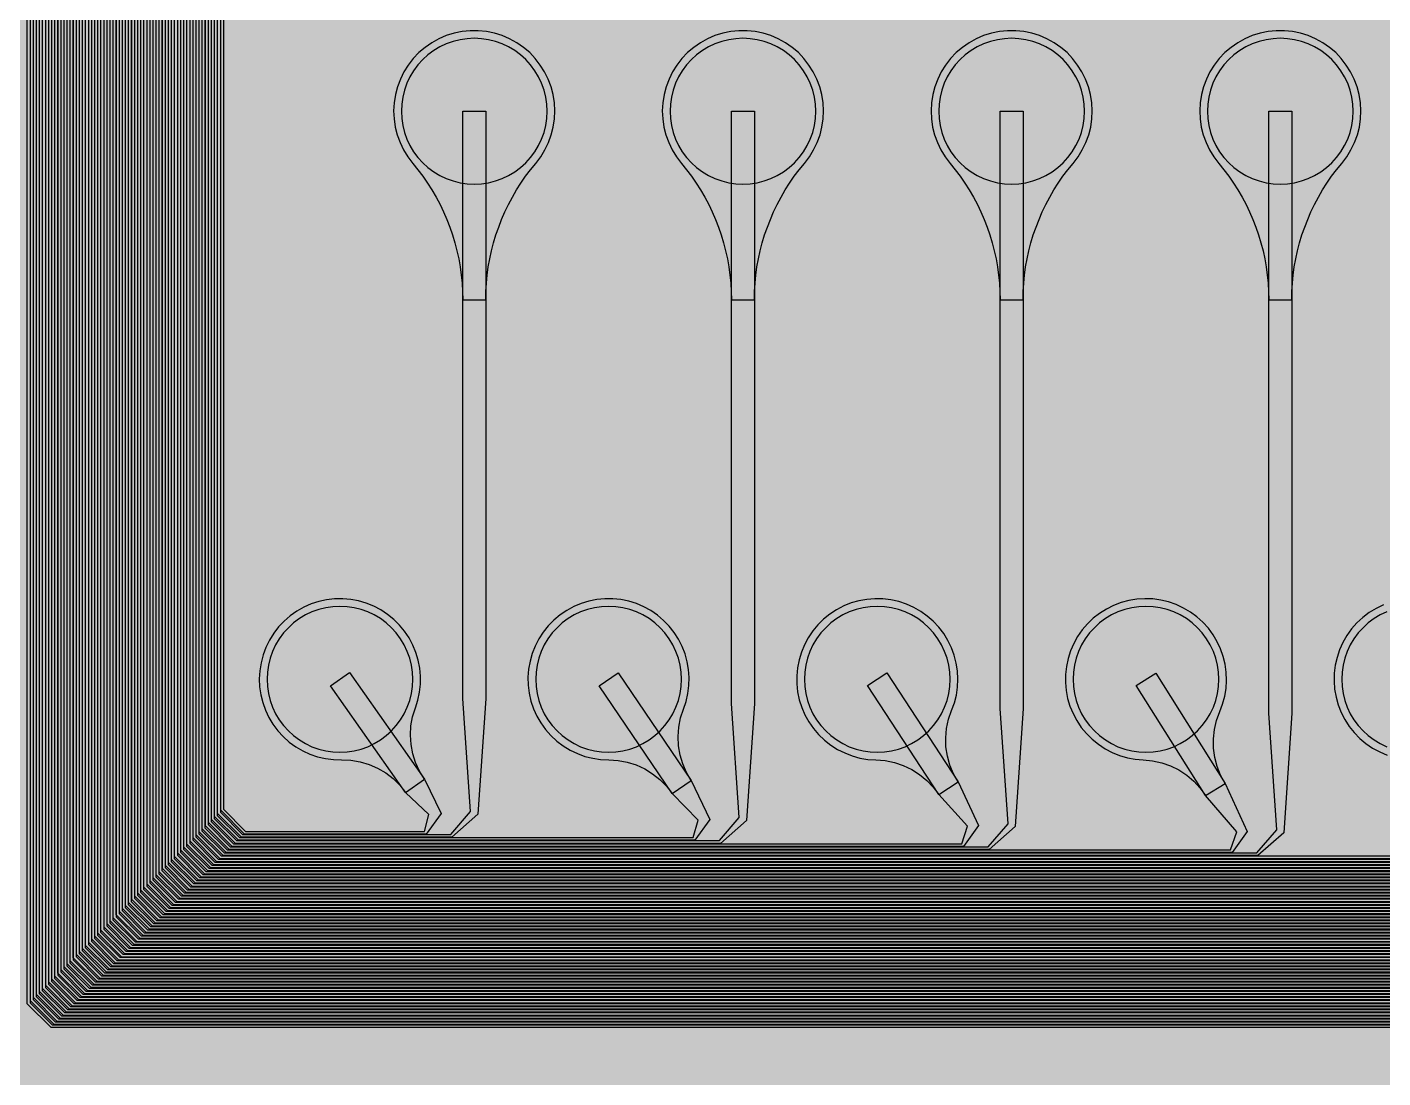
# Model space of a CAD drawing. Header units: metres. Extents: x -7231 to 10969, y -37556 to 1873.
# Drawn here: x 3149 to 4915, y -21300 to -19931 of the extents above; entities that cross this region are included whole.
import ezdxf

# ---------------------------------------------------------------- set-up
doc = ezdxf.new("R2010")
doc.units = ezdxf.units.M
for name, color, linetype in [('Metal1', 4, 'CONTINUOUS'), ('Metal2', 3, 'CONTINUOUS'), ('Polyimide', 7, 'CONTINUOUS'), ('Polyimide_Negative', 5, 'CONTINUOUS')]:
    doc.layers.add(name, color=color, linetype=linetype)

msp = doc.modelspace()

# ---------------------------------------------------------------- hatches: boundary and pattern name
at = {"layer": 'Polyimide'}
msp.add_hatch(color=7, dxfattribs=at).paths.add_polyline_path([(4065.7, -468), (4066.7, -502), (4068.5, -536), (4071.4, -570), (4075.5, -604), (4081, -638), (4088, -672), (4096.5, -706), (4106.6, -740), (4118.3, -774), (4131.6, -808), (4146.5, -842), (4162.9, -876), (4180.7, -910), (4199.8, -944), (4220.2, -978), (4241.7, -1012), (4264.2, -1046), (4287.5, -1080), (4311.5, -1114), (4336, -1148), (4360.9, -1182), (4385.9, -1216), (4410.9, -1250), (4435.7, -1284), (4460.2, -1318), (4484.2, -1352), (4507.5, -1385.9), (4530, -1419.9), (4551.5, -1453.9), (4571.9, -1487.9), (4591.1, -1521.9), (4608.9, -1555.9), (4625.3, -1589.9), (4640.1, -1623.9), (4653.4, -1657.9), (4665.1, -1691.9), (4675.2, -1725.9), (4683.7, -1759.9), (4690.7, -1793.9), (4696.2, -1827.9), (4700.3, -1861.9), (4703.2, -1895.9), (4705.1, -1929.9), (4706.1, -1963.9), (4706.4, -1997.9), (4706.5, -2031.9), (4706.5, -4793), (4710, -4838.4), (4720.2, -4882.7), (4737.1, -4925), (4760.1, -4964.2), (4788.9, -4999.5), (4822.6, -5030), (4860.5, -5055.1), (4901.8, -5074.2), (4901.8, -5074.2), (4970.7, -5105.2), (5034.7, -5145.3), (5092.8, -5193.5), (5143.8, -5249.2), (5186.9, -5311.2), (5221.2, -5378.4), (5246.2, -5449.7), (5261.4, -5523.7), (5266.5, -5599), (5261.4, -5674.3), (5246.2, -5748.3), (5221.2, -5819.6), (5186.9, -5886.8), (5143.8, -5948.8), (5092.8, -6004.5), (5034.7, -6052.7), (4970.7, -6092.8), (4901.8, -6123.8), (4860.5, -6142.9), (4822.6, -6168), (4788.9, -6198.5), (4760.1, -6233.8), (4737.1, -6273), (4720.2, -6315.3), (4710, -6359.6), (4706.5, -6405), (4706.5, -9221.5), (4710, -9266.9), (4720.2, -9311.2), (4737.1, -9353.5), (4760.1, -9392.7), (4788.9, -9428), (4822.6, -9458.5), (4860.5, -9483.6), (4901.8, -9502.7), (4970.7, -9533.7), (5034.7, -9573.8), (5092.8, -9622), (5143.8, -9677.7), (5186.9, -9739.7), (5221.2, -9806.9), (5246.2, -9878.2), (5261.4, -9952.2), (5266.5, -10027.5), (5261.4, -10102.8), (5246.2, -10176.8), (5221.2, -10248.1), (5186.9, -10315.3), (5143.8, -10377.3), (5092.8, -10433), (5034.7, -10481.2), (4970.7, -10521.3), (4901.8, -10552.3), (4860.5, -10571.4), (4822.6, -10596.5), (4788.9, -10627), (4760.1, -10662.3), (4737.1, -10701.5), (4720.2, -10743.8), (4710, -10788.1), (4706.5, -10833.5), (4706.5, -13650), (4710, -13695.4), (4720.2, -13739.7), (4737.1, -13782), (4760.1, -13821.2), (4788.9, -13856.5), (4822.6, -13887), (4860.5, -13912.1), (4901.8, -13931.2), (4970.7, -13962.2), (5034.7, -14002.2), (5092.8, -14050.5), (5143.8, -14106.2), (5186.9, -14168.2), (5221.2, -14235.4), (5246.2, -14306.7), (5261.4, -14380.7), (5266.5, -14456), (5261.4, -14531.3), (5246.2, -14605.3), (5221.2, -14676.5), (5186.9, -14743.8), (5143.8, -14805.8), (5092.8, -14861.5), (5034.7, -14909.7), (4970.7, -14949.8), (4901.8, -14980.8), (4860.5, -14999.9), (4822.6, -15025), (4788.9, -15055.5), (4760.1, -15090.8), (4737.1, -15130), (4720.2, -15172.3), (4710, -15216.6), (4706.5, -15262), (4706.5, -15456), (4720.9, -15750), (4764.1, -16041.3), (4835.7, -16326.8), (4934.9, -16604), (5060.7, -16870.2), (5212.1, -17122.7), (5387.5, -17359.2), (5585.2, -17577.3), (5803.3, -17775), (6039.8, -17950.4), (6292.3, -18101.8), (6558.4, -18227.6), (6835.6, -18326.8), (7121.2, -18398.3), (7412.4, -18441.5), (7706.5, -18456), (9969, -18456), (10047.4, -18459.8), (10125.1, -18471.4), (10201.2, -18490.4), (10275.2, -18516.9), (10346.1, -18550.5), (10413.5, -18590.8), (10476.5, -18637.6), (10534.7, -18690.3), (10587.4, -18748.5), (10634.2, -18811.5), (10674.5, -18878.9), (10708.1, -18949.8), (10734.6, -19023.8), (10753.6, -19099.9), (10765.2, -19177.6), (10769, -19256), (10769, -20895.8), (10730.2, -20951.4), (10694.6, -21009.1), (10662.2, -21068.6), (10633.2, -21129.9), (10607.6, -21192.7), (10585.5, -21256.7), (10566.9, -21322), (10552, -21388.1), (10540.8, -21455), (10533.4, -21522.3), (10529.6, -21590), (10529.6, -21657.8), (10533.4, -21725.5), (10540.8, -21792.9), (10552, -21859.7), (10566.9, -21925.9), (10585.5, -21991.1), (10607.6, -22055.2), (10633.2, -22117.9), (10662.2, -22179.2), (10694.6, -22238.7), (10730.2, -22296.4), (10769, -22352), (10769, -32454.2), (10728.7, -32510.5), (10691.7, -32568.9), (10658, -32629.3), (10627.8, -32691.6), (10601.2, -32755.4), (10578.2, -32820.7), (10558.9, -32887.1), (10543.4, -32954.5), (10531.8, -33022.7), (10524, -33091.4), (10520.1, -33160.5), (10520.1, -33229.7), (10524, -33298.8), (10531.8, -33367.5), (10543.4, -33435.7), (10558.9, -33503.1), (10578.2, -33569.5), (10601.2, -33634.8), (10627.8, -33698.6), (10658, -33760.8), (10691.7, -33821.3), (10728.7, -33879.7), (10769, -33936), (10769, -36556), (10765.2, -36634.4), (10753.6, -36712.1), (10734.6, -36788.2), (10708.1, -36862.1), (10674.5, -36933.1), (10634.2, -37000.5), (10587.4, -37063.5), (10534.7, -37121.7), (10476.5, -37174.4), (10413.5, -37221.2), (10346.1, -37261.5), (10275.2, -37295.1), (10201.2, -37321.6), (10125.1, -37340.6), (10047.4, -37352.1), (9969, -37356), (-6231, -37356), (-6309.4, -37352.1), (-6387.1, -37340.6), (-6463.2, -37321.6), (-6537.2, -37295.1), (-6608.1, -37261.5), (-6675.5, -37221.2), (-6738.5, -37174.4), (-6796.7, -37121.7), (-6849.4, -37063.5), (-6896.2, -37000.5), (-6936.5, -36933.1), (-6970.1, -36862.1), (-6996.6, -36788.2), (-7015.6, -36712.1), (-7027.2, -36634.4), (-7031, -36556), (-7031, -33936), (-6990.7, -33879.8), (-6953.7, -33821.3), (-6920, -33760.9), (-6889.8, -33698.6), (-6863.2, -33634.8), (-6840.2, -33569.5), (-6820.9, -33503.1), (-6805.4, -33435.7), (-6793.7, -33367.5), (-6785.9, -33298.8), (-6782, -33229.7), (-6782, -33160.5), (-6785.9, -33091.4), (-6793.7, -33022.7), (-6805.4, -32954.5), (-6820.9, -32887.1), (-6840.2, -32820.6), (-6863.2, -32755.4), (-6889.8, -32691.5), (-6920, -32629.3), (-6953.7, -32568.9), (-6990.7, -32510.4), (-7031, -32454.2), (-7031, -22364.8), (-6990.7, -22308.6), (-6953.7, -22250.1), (-6920, -22189.7), (-6889.8, -22127.5), (-6863.2, -22063.6), (-6840.2, -21998.4), (-6820.9, -21931.9), (-6805.4, -21864.5), (-6793.7, -21796.3), (-6785.9, -21727.6), (-6782, -21658.5), (-6782, -21589.3), (-6785.9, -21520.3), (-6793.7, -21451.5), (-6805.4, -21383.3), (-6820.9, -21315.9), (-6840.2, -21249.5), (-6863.2, -21184.2), (-6889.8, -21120.4), (-6920, -21058.1), (-6953.7, -20997.7), (-6990.7, -20939.3), (-7031, -20883), (-7031, -19256), (-7027.2, -19177.6), (-7015.6, -19099.9), (-6996.6, -19023.8), (-6970.1, -18949.8), (-6936.5, -18878.9), (-6896.2, -18811.5), (-6849.4, -18748.5), (-6796.7, -18690.3), (-6738.5, -18637.6), (-6675.5, -18590.8), (-6608.1, -18550.5), (-6537.2, -18516.9), (-6463.2, -18490.4), (-6387.1, -18471.4), (-6309.4, -18459.8), (-6231, -18456), (-3968.5, -18456), (-3674.4, -18441.5), (-3383.2, -18398.3), (-3097.6, -18326.8), (-2820.4, -18227.6), (-2554.3, -18101.8), (-2301.8, -17950.4), (-2065.3, -17775), (-1847.2, -17577.3), (-1649.5, -17359.2), (-1474.1, -17122.7), (-1322.7, -16870.2), (-1196.9, -16604), (-1097.7, -16326.8), (-1026.1, -16041.3), (-982.9, -15750), (-968.5, -15456), (-968.5, -15262), (-972, -15216.6), (-982.2, -15172.3), (-999.1, -15130), (-1022.1, -15090.8), (-1050.9, -15055.5), (-1084.6, -15025), (-1122.5, -14999.9), (-1163.8, -14980.8), (-1232.7, -14949.8), (-1296.7, -14909.7), (-1354.8, -14861.5), (-1405.8, -14805.8), (-1448.9, -14743.8), (-1483.2, -14676.5), (-1508.2, -14605.3), (-1523.4, -14531.3), (-1528.5, -14456), (-1523.4, -14380.7), (-1508.2, -14306.7), (-1483.2, -14235.4), (-1448.9, -14168.2), (-1405.8, -14106.2), (-1354.8, -14050.5), (-1296.7, -14002.2), (-1232.7, -13962.2), (-1163.8, -13931.2), (-1122.5, -13912.1), (-1084.6, -13887), (-1050.9, -13856.5), (-1022.1, -13821.2), (-999.1, -13782), (-982.2, -13739.7), (-972, -13695.4), (-968.5, -13650), (-968.5, -12309.6), (-972, -12264.3), (-982.2, -12219.9), (-999.1, -12177.7), (-1022.1, -12138.5), (-1050.9, -12103.2), (-1084.6, -12072.6), (-1122.5, -12047.5), (-1163.8, -12028.5), (-1232.7, -11997.4), (-1296.7, -11957.4), (-1354.8, -11909.1), (-1405.8, -11853.5), (-1448.9, -11791.5), (-1483.2, -11724.2), (-1508.2, -11653), (-1523.4, -11579), (-1528.5, -11503.7), (-1523.4, -11428.3), (-1508.2, -11354.4), (-1483.2, -11283.1), (-1448.9, -11215.9), (-1405.8, -11153.8), (-1354.8, -11098.2), (-1296.7, -11049.9), (-1232.7, -11009.9), (-1163.8, -10978.8), (-1122.5, -10959.8), (-1084.6, -10934.7), (-1050.9, -10904.1), (-1022.1, -10868.9), (-999.1, -10829.6), (-982.2, -10787.4), (-972, -10743), (-968.5, -10697.7), (-968.5, -9357.3), (-972, -9311.9), (-982.2, -9267.6), (-999.1, -9225.4), (-1022.1, -9186.1), (-1050.9, -9150.8), (-1084.6, -9120.3), (-1122.5, -9095.2), (-1163.8, -9076.2), (-1163.8, -9076.2), (-1232.7, -9045.1), (-1296.7, -9005.1), (-1354.8, -8956.8), (-1405.8, -8901.1), (-1448.9, -8839.1), (-1483.2, -8771.9), (-1508.2, -8700.6), (-1523.4, -8626.7), (-1528.5, -8551.3), (-1523.4, -8476), (-1508.2, -8402), (-1483.2, -8330.8), (-1448.9, -8263.5), (-1405.8, -8201.5), (-1354.8, -8145.9), (-1296.7, -8097.6), (-1232.7, -8057.6), (-1163.8, -8026.5), (-1163.8, -8026.5), (-1122.5, -8007.4), (-1084.6, -7982.4), (-1050.9, -7951.8), (-1022.1, -7916.5), (-999.1, -7877.3), (-982.2, -7835), (-972, -7790.7), (-968.5, -7745.4), (-968.5, -6405), (-972, -6359.6), (-982.2, -6315.3), (-999.1, -6273), (-1022.1, -6233.8), (-1050.9, -6198.5), (-1084.6, -6168), (-1122.5, -6142.9), (-1163.8, -6123.8), (-1163.8, -6123.8), (-1232.7, -6092.8), (-1296.7, -6052.7), (-1354.8, -6004.5), (-1405.8, -5948.8), (-1448.9, -5886.8), (-1483.2, -5819.6), (-1508.2, -5748.3), (-1523.4, -5674.3), (-1528.5, -5599), (-1523.4, -5523.7), (-1508.2, -5449.7), (-1483.2, -5378.4), (-1448.9, -5311.2), (-1405.8, -5249.2), (-1354.8, -5193.5), (-1296.7, -5145.3), (-1232.7, -5105.2), (-1163.8, -5074.2), (-1163.8, -5074.2), (-1122.5, -5055.1), (-1084.6, -5030), (-1050.9, -4999.5), (-1022.1, -4964.2), (-999.1, -4925), (-982.2, -4882.7), (-972, -4838.4), (-968.5, -4793), (-968.5, -2031.9), (-968.4, -1997.9), (-968.1, -1963.9), (-967.1, -1929.9), (-965.2, -1895.9), (-962.2, -1861.9), (-958, -1827.9), (-952.4, -1793.9), (-945.3, -1759.9), (-936.6, -1725.9), (-926.4, -1691.9), (-914.4, -1657.9), (-900.9, -1623.9), (-885.7, -1589.9), (-869.1, -1555.9), (-850.9, -1521.9), (-831.4, -1487.9), (-810.6, -1453.9), (-788.7, -1419.9), (-765.8, -1385.9), (-742.1, -1352), (-717.6, -1318), (-692.7, -1284), (-667.4, -1250), (-641.9, -1216), (-616.4, -1182), (-591.1, -1148), (-566.1, -1114), (-541.7, -1080), (-517.9, -1046), (-495, -1012), (-473.1, -978), (-452.4, -944), (-432.8, -910), (-414.7, -876), (-398, -842), (-382.9, -808), (-369.3, -774), (-357.4, -740), (-347.1, -706), (-338.4, -672), (-331.3, -638), (-325.7, -604), (-321.5, -570), (-318.6, -536), (-316.7, -502), (-315.7, -468), (-315.3, -434), (-315.2, -400), (-315.2, 401), (-315.2, 451), (-315.2, 1644), (-270.2, 1644), (-270, 1637.1), (-269.4, 1630.3), (-268.2, 1623.5), (-266.7, 1616.8), (-264.7, 1610.2), (-262.3, 1603.8), (-259.4, 1597.6), (-256.2, 1591.5), (-252.6, 1585.7), (-248.6, 1580.1), (-244.2, 1574.8), (-239.5, 1569.8), (-234.5, 1565.1), (-229.2, 1560.7), (-223.6, 1556.7), (-217.8, 1553.1), (-211.7, 1549.8), (-205.4, 1547), (-199, 1544.6), (-192.4, 1542.6), (-185.7, 1541), (-179, 1539.9), (-172.1, 1539.2), (-165.2, 1539), (-158.4, 1539.2), (-151.5, 1539.9), (-144.8, 1541), (-138.1, 1542.6), (-131.5, 1544.6), (-125.1, 1547), (-118.8, 1549.8), (-112.8, 1553.1), (-106.9, 1556.7), (-101.3, 1560.7), (-96, 1565.1), (-91, 1569.8), (-86.3, 1574.8), (-81.9, 1580.1), (-77.9, 1585.7), (-74.3, 1591.5), (-71.1, 1597.6), (-68.2, 1603.8), (-65.8, 1610.2), (-63.8, 1616.8), (-62.3, 1623.5), (-61.1, 1630.3), (-60.5, 1637.1), (-60.2, 1644), (1853, 1644), (1853, 1573), (3815.2, 1573), (3815.5, 1579.5), (3816.1, 1586.1), (3817.2, 1592.5), (3818.7, 1598.9), (3820.6, 1605.1), (3822.9, 1611.3), (3825.6, 1617.2), (3828.6, 1623), (3832.1, 1628.6), (3835.9, 1633.9), (3840.1, 1638.9), (3844.5, 1643.7), (3849.3, 1648.2), (3854.4, 1652.3), (3859.7, 1656.1), (3865.2, 1659.6), (3871, 1662.7), (3877, 1665.4), (3883.1, 1667.7), (3889.4, 1669.6), (3895.7, 1671.1), (3902.2, 1672.1), (3908.7, 1672.8), (3915.2, 1673), (3921.8, 1672.8), (3928.3, 1672.1), (3934.8, 1671.1), (3941.1, 1669.6), (3947.4, 1667.7), (3953.5, 1665.4), (3959.5, 1662.7), (3965.2, 1659.6), (3970.8, 1656.1), (3976.1, 1652.3), (3981.2, 1648.2), (3986, 1643.7), (3990.4, 1638.9), (3994.6, 1633.9), (3998.4, 1628.6), (4001.9, 1623), (4004.9, 1617.2), (4007.6, 1611.3), (4009.9, 1605.1), (4011.8, 1598.9), (4013.3, 1592.5), (4014.4, 1586.1), (4015, 1579.5), (4015.2, 1573), (4065.2, 1573), (4065.2, 451), (4065.2, 401), (4065.2, -400), (4065.3, -434), (4065.7, -468)])

# ---------------------------------------------------------------- linework, layer by layer
at = {"layer": 'Metal1'}
for points in [[(9452.2, -21234.7), (3180.3, -21234.7), (3149.2, -21203.7), (3149.2, -19211.9)], [(3152.8, -19211.9), (3152.8, -21202.3), (3181.7, -21231.2), (9450.8, -21231.2)], [(9444.2, -21226.7), (3188.3, -21226.7), (3157.2, -21195.7), (3157.2, -19211.9)], [(3160.8, -19211.9), (3160.8, -21194.3), (3189.7, -21223.2), (9442.8, -21223.2)], [(9436.2, -21218.8), (3196.3, -21218.8), (3165.2, -21187.7), (3165.2, -19211.9)], [(3168.8, -19211.9), (3168.8, -21186.3), (3197.7, -21215.2), (9434.8, -21215.2)], [(9428.2, -21210.7), (3204.3, -21210.7), (3173.2, -21179.7), (3173.2, -19211.9)], [(3176.8, -19211.9), (3176.8, -21178.3), (3205.7, -21207.2), (9426.8, -21207.2)], [(9420.2, -21202.7), (3212.3, -21202.7), (3181.2, -21171.7), (3181.2, -19211.9)], [(3184.8, -19211.9), (3184.8, -21170.3), (3213.7, -21199.2), (9418.8, -21199.2)], [(9412.2, -21194.7), (3220.3, -21194.7), (3189.2, -21163.7), (3189.2, -19211.9)], [(3192.8, -19211.9), (3192.8, -21162.3), (3221.7, -21191.2), (9410.8, -21191.2)], [(9404.2, -21186.8), (3228.3, -21186.8), (3197.2, -21155.7), (3197.2, -19211.9)], [(3200.8, -19211.9), (3200.8, -21154.3), (3229.7, -21183.2), (9402.8, -21183.2)], [(9396.2, -21178.7), (3236.3, -21178.7), (3205.2, -21147.7), (3205.2, -19211.9)], [(3208.8, -19211.9), (3208.8, -21146.3), (3237.7, -21175.2), (9394.8, -21175.2)], [(9388.2, -21170.7), (3244.3, -21170.7), (3213.2, -21139.7), (3213.2, -19211.9)], [(3216.8, -19211.9), (3216.8, -21138.3), (3245.7, -21167.2), (9386.8, -21167.2)], [(9380.2, -21162.7), (3252.3, -21162.7), (3221.2, -21131.7), (3221.2, -19211.9)], [(3224.8, -19211.9), (3224.8, -21130.3), (3253.7, -21159.2), (9378.8, -21159.2)], [(9372.2, -21154.8), (3260.3, -21154.8), (3229.2, -21123.7), (3229.2, -19211.9)], [(3232.8, -19211.9), (3232.8, -21122.3), (3261.7, -21151.2), (9370.8, -21151.2)], [(9364.2, -21146.7), (3268.3, -21146.7), (3237.2, -21115.7), (3237.2, -19211.9)], [(3240.8, -19211.9), (3240.8, -21114.3), (3269.7, -21143.2), (9362.8, -21143.2)], [(9356.2, -21138.7), (3276.3, -21138.7), (3245.2, -21107.7), (3245.2, -19211.9)], [(3248.8, -19211.9), (3248.8, -21106.3), (3277.7, -21135.2), (9354.8, -21135.2)], [(9348.2, -21130.7), (3284.3, -21130.7), (3253.2, -21099.7), (3253.2, -19211.9)], [(3256.8, -19211.9), (3256.8, -21098.3), (3285.7, -21127.2), (9346.8, -21127.2)], [(9340.2, -21122.8), (3292.3, -21122.8), (3261.2, -21091.7), (3261.2, -19211.9)], [(3264.8, -19211.9), (3264.8, -21090.3), (3293.7, -21119.2), (9338.8, -21119.2)], [(9332.2, -21114.7), (3300.3, -21114.7), (3269.2, -21083.7), (3269.2, -19211.9)], [(3272.8, -19211.9), (3272.8, -21082.3), (3301.7, -21111.2), (9330.8, -21111.2)], [(8952.2, -21106.7), (3308.3, -21106.7), (3277.2, -21075.7), (3277.2, -19211.9)], [(3280.8, -19211.9), (3280.8, -21074.3), (3309.7, -21103.2), (8950.8, -21103.2)], [(8602.2, -21098.7), (3316.3, -21098.7), (3285.2, -21067.7), (3285.2, -19211.9)], [(3288.8, -19211.9), (3288.8, -21066.3), (3317.7, -21095.2), (8600.8, -21095.2)], [(8252.2, -21090.8), (3324.3, -21090.8), (3293.2, -21059.7), (3293.2, -19211.9)], [(3296.8, -19211.9), (3296.8, -21058.3), (3325.7, -21087.2), (8250.8, -21087.2)], [(7902.2, -21082.8), (3332.3, -21082.8), (3301.2, -21051.7), (3301.2, -19211.9)], [(3304.8, -19211.9), (3304.8, -21050.3), (3333.7, -21079.2), (7900.8, -21079.2)], [(7552.2, -21074.7), (3340.3, -21074.7), (3309.2, -21043.7), (3309.2, -19211.9)], [(3312.8, -19211.9), (3312.8, -21042.3), (3341.7, -21071.2), (7550.8, -21071.2)], [(7202.2, -21066.7), (3348.3, -21066.7), (3317.2, -21035.7), (3317.2, -19211.9)], [(3320.8, -19211.9), (3320.8, -21034.3), (3349.7, -21063.2), (7200.8, -21063.2)], [(6852.2, -21058.8), (3356.3, -21058.8), (3325.2, -21027.7), (3325.2, -19211.9)], [(3328.8, -19211.9), (3328.8, -21026.3), (3357.7, -21055.2), (6850.8, -21055.2)], [(6502.2, -21050.8), (3364.3, -21050.8), (3333.2, -21019.7), (3333.2, -19211.9)], [(3336.8, -19211.9), (3336.8, -21018.3), (3365.7, -21047.2), (6500.8, -21047.2)], [(6152.2, -21042.7), (3372.3, -21042.7), (3341.2, -21011.7), (3341.2, -19211.9)], [(3344.8, -19211.9), (3344.8, -21010.3), (3373.7, -21039.2), (6150.8, -21039.2)], [(5802.2, -21034.7), (3380.3, -21034.7), (3349.2, -21003.7), (3349.2, -19211.9)], [(3352.8, -19211.9), (3352.8, -21002.3), (3381.7, -21031.2), (5800.8, -21031.2)], [(5452.2, -21026.8), (3388.3, -21026.8), (3357.2, -20995.7), (3357.2, -19211.9)], [(3360.8, -19211.9), (3360.8, -20994.3), (3389.7, -21023.2), (5450.8, -21023.2)], [(5102.2, -21018.8), (3396.3, -21018.8), (3365.2, -20987.7), (3365.2, -19211.9)], [(3368.8, -19211.9), (3368.8, -20986.3), (3397.7, -21015.2), (5100.8, -21015.2)], [(3376.8, -19211.9), (3376.8, -20978.3), (3405.7, -21007.2), (4750.8, -21007.2), (4776.9, -20977.1), (4766.5, -20825.3), (4766.5, -20041), (4796.5, -20041), (4796.5, -20825.3), (4786.1, -20980.9), (4752.2, -21010.7), (3404.3, -21010.7), (3373.2, -20979.7), (3373.2, -19211.9)], [(3384.8, -19211.9), (3384.8, -20970.3), (3413.7, -20999.2), (4400.8, -20999.2), (4426.9, -20969.1), (4416.5, -20818.9), (4416.5, -20041), (4446.5, -20041), (4446.5, -20818.9), (4436.1, -20972.9), (4402.2, -21002.7), (3412.3, -21002.7), (3381.2, -20971.7), (3381.2, -19211.9)], [(3392.8, -19211.9), (3392.8, -20962.3), (3421.7, -20991.2), (4050.8, -20991.2), (4076.8, -20961.1), (4066.5, -20812.5), (4066.5, -20041), (4096.5, -20041), (4096.5, -20812.5), (4086.2, -20964.9), (4052.2, -20994.8), (3420.3, -20994.8), (3389.2, -20963.7), (3389.2, -19211.9)], [(3400.8, -19211.9), (3400.8, -20954.3), (3429.7, -20983.2), (3700.8, -20983.2), (3726.8, -20953.1), (3716.5, -20806.1), (3716.5, -20041), (3746.5, -20041), (3746.5, -20806.1), (3736.2, -20956.9), (3702.2, -20986.8), (3428.3, -20986.8), (3397.2, -20955.7), (3397.2, -19211.9)]]:
    msp.add_lwpolyline(points, dxfattribs=at)
for points in [[(3746.5, -20286.6), (3746.7, -20275.8), (3747.3, -20265.1), (3748.4, -20254.4), (3749.8, -20243.8), (3751.7, -20233.2), (3754, -20222.7), (3756.7, -20212.4), (3759.8, -20202.1), (3763.3, -20191.9), (3767.2, -20181.9), (3771.5, -20172.1), (3776.1, -20162.4), (3781.2, -20152.9), (3786.6, -20143.6), (3792.3, -20134.6), (3798.4, -20125.8), (3804.9, -20117.2), (3811.6, -20108.9), (3818.1, -20100.4), (3823.6, -20091.4), (3828.2, -20081.8), (3831.9, -20071.9), (3834.5, -20061.6), (3836, -20051.1), (3836.5, -20040.5), (3835.9, -20029.9), (3834.3, -20019.4), (3831.6, -20009.2), (3827.8, -19999.3), (3823.1, -19989.8), (3817.5, -19980.8), (3811, -19972.4), (3803.7, -19964.7), (3795.6, -19957.8), (3786.9, -19951.8), (3777.6, -19946.7), (3767.9, -19942.5), (3757.7, -19939.3), (3747.4, -19937.2), (3736.8, -19936.1), (3726.2, -19936.1), (3715.6, -19937.2), (3705.3, -19939.3), (3695.1, -19942.5), (3685.4, -19946.7), (3676.1, -19951.8), (3667.4, -19957.8), (3659.3, -19964.7), (3652, -19972.4), (3645.5, -19980.8), (3639.9, -19989.8), (3635.2, -19999.3), (3631.4, -20009.2), (3628.7, -20019.4), (3627.1, -20029.9), (3626.5, -20040.5), (3627, -20051.1), (3628.5, -20061.6), (3631.1, -20071.9), (3634.8, -20081.8), (3639.4, -20091.4), (3644.9, -20100.4), (3651.4, -20108.9), (3658.1, -20117.2), (3664.6, -20125.8), (3670.7, -20134.6), (3676.4, -20143.6), (3681.8, -20152.9), (3686.9, -20162.4), (3691.5, -20172.1), (3695.8, -20181.9), (3699.7, -20191.9), (3703.2, -20202.1), (3706.3, -20212.4), (3709, -20222.7), (3711.3, -20233.2), (3713.2, -20243.8), (3714.6, -20254.4), (3715.7, -20265.1), (3716.3, -20275.8), (3716.5, -20286.6), (3746.5, -20286.6)], [(4096.5, -20286.6), (4096.7, -20275.8), (4097.3, -20265.1), (4098.4, -20254.4), (4099.8, -20243.8), (4101.7, -20233.2), (4104, -20222.7), (4106.7, -20212.4), (4109.8, -20202.1), (4113.3, -20191.9), (4117.2, -20181.9), (4121.5, -20172.1), (4126.1, -20162.4), (4131.2, -20152.9), (4136.6, -20143.6), (4142.3, -20134.6), (4148.4, -20125.8), (4154.9, -20117.2), (4161.6, -20108.9), (4168.1, -20100.4), (4173.6, -20091.4), (4178.2, -20081.8), (4181.9, -20071.9), (4184.5, -20061.6), (4186, -20051.1), (4186.5, -20040.5), (4185.9, -20029.9), (4184.3, -20019.4), (4181.6, -20009.2), (4177.8, -19999.3), (4173.1, -19989.8), (4167.5, -19980.8), (4161, -19972.4), (4153.7, -19964.7), (4145.6, -19957.8), (4136.9, -19951.8), (4127.6, -19946.7), (4117.9, -19942.5), (4107.7, -19939.3), (4097.4, -19937.2), (4086.8, -19936.1), (4076.2, -19936.1), (4065.6, -19937.2), (4055.3, -19939.3), (4045.1, -19942.5), (4035.4, -19946.7), (4026.1, -19951.8), (4017.4, -19957.8), (4009.3, -19964.7), (4002, -19972.4), (3995.5, -19980.8), (3989.9, -19989.8), (3985.2, -19999.3), (3981.4, -20009.2), (3978.7, -20019.4), (3977.1, -20029.9), (3976.5, -20040.5), (3977, -20051.1), (3978.5, -20061.6), (3981.1, -20071.9), (3984.8, -20081.8), (3989.4, -20091.4), (3994.9, -20100.4), (4001.4, -20108.9), (4008.1, -20117.2), (4014.6, -20125.8), (4020.7, -20134.6), (4026.4, -20143.6), (4031.8, -20152.9), (4036.9, -20162.4), (4041.5, -20172.1), (4045.8, -20181.9), (4049.7, -20191.9), (4053.2, -20202.1), (4056.3, -20212.4), (4059, -20222.7), (4061.3, -20233.2), (4063.2, -20243.8), (4064.6, -20254.4), (4065.7, -20265.1), (4066.3, -20275.8), (4066.5, -20286.6), (4096.5, -20286.6)], [(4446.5, -20286.6), (4446.7, -20275.8), (4447.3, -20265.1), (4448.4, -20254.4), (4449.8, -20243.8), (4451.7, -20233.2), (4454, -20222.7), (4456.7, -20212.4), (4459.8, -20202.1), (4463.3, -20191.9), (4467.2, -20181.9), (4471.5, -20172.1), (4476.1, -20162.4), (4481.2, -20152.9), (4486.6, -20143.6), (4492.3, -20134.6), (4498.4, -20125.8), (4504.9, -20117.2), (4511.6, -20108.9), (4518.1, -20100.4), (4523.6, -20091.4), (4528.2, -20081.8), (4531.9, -20071.9), (4534.5, -20061.6), (4536, -20051.1), (4536.5, -20040.5), (4535.9, -20029.9), (4534.3, -20019.4), (4531.6, -20009.2), (4527.8, -19999.3), (4523.1, -19989.8), (4517.5, -19980.8), (4511, -19972.4), (4503.7, -19964.7), (4495.6, -19957.8), (4486.9, -19951.8), (4477.6, -19946.7), (4467.9, -19942.5), (4457.7, -19939.3), (4447.4, -19937.2), (4436.8, -19936.1), (4426.2, -19936.1), (4415.6, -19937.2), (4405.3, -19939.3), (4395.1, -19942.5), (4385.4, -19946.7), (4376.1, -19951.8), (4367.4, -19957.8), (4359.3, -19964.7), (4352, -19972.4), (4345.5, -19980.8), (4339.9, -19989.8), (4335.2, -19999.3), (4331.4, -20009.2), (4328.7, -20019.4), (4327.1, -20029.9), (4326.5, -20040.5), (4327, -20051.1), (4328.5, -20061.6), (4331.1, -20071.9), (4334.8, -20081.8), (4339.4, -20091.4), (4344.9, -20100.4), (4351.4, -20108.9), (4358.1, -20117.2), (4364.6, -20125.8), (4370.7, -20134.6), (4376.4, -20143.6), (4381.8, -20152.9), (4386.9, -20162.4), (4391.5, -20172.1), (4395.8, -20181.9), (4399.7, -20191.9), (4403.2, -20202.1), (4406.3, -20212.4), (4409, -20222.7), (4411.3, -20233.2), (4413.2, -20243.8), (4414.6, -20254.4), (4415.7, -20265.1), (4416.3, -20275.8), (4416.5, -20286.6), (4446.5, -20286.6)], [(4796.5, -20286.6), (4796.7, -20275.8), (4797.3, -20265.1), (4798.4, -20254.4), (4799.8, -20243.8), (4801.7, -20233.2), (4804, -20222.7), (4806.7, -20212.4), (4809.8, -20202.1), (4813.3, -20191.9), (4817.2, -20181.9), (4821.5, -20172.1), (4826.1, -20162.4), (4831.2, -20152.9), (4836.6, -20143.6), (4842.3, -20134.6), (4848.4, -20125.8), (4854.9, -20117.2), (4861.6, -20108.9), (4868.1, -20100.4), (4873.6, -20091.4), (4878.2, -20081.8), (4881.9, -20071.9), (4884.5, -20061.6), (4886, -20051.1), (4886.5, -20040.5), (4885.9, -20029.9), (4884.3, -20019.4), (4881.6, -20009.2), (4877.8, -19999.3), (4873.1, -19989.8), (4867.5, -19980.8), (4861, -19972.4), (4853.7, -19964.7), (4845.6, -19957.8), (4836.9, -19951.8), (4827.6, -19946.7), (4817.9, -19942.5), (4807.7, -19939.3), (4797.4, -19937.2), (4786.8, -19936.1), (4776.2, -19936.1), (4765.6, -19937.2), (4755.3, -19939.3), (4745.1, -19942.5), (4735.4, -19946.7), (4726.1, -19951.8), (4717.4, -19957.8), (4709.3, -19964.7), (4702, -19972.4), (4695.5, -19980.8), (4689.9, -19989.8), (4685.2, -19999.3), (4681.4, -20009.2), (4678.7, -20019.4), (4677.1, -20029.9), (4676.5, -20040.5), (4677, -20051.1), (4678.5, -20061.6), (4681.1, -20071.9), (4684.8, -20081.8), (4689.4, -20091.4), (4694.9, -20100.4), (4701.4, -20108.9), (4708.1, -20117.2), (4714.6, -20125.8), (4720.7, -20134.6), (4726.4, -20143.6), (4731.8, -20152.9), (4736.9, -20162.4), (4741.5, -20172.1), (4745.8, -20181.9), (4749.7, -20191.9), (4753.2, -20202.1), (4756.3, -20212.4), (4759, -20222.7), (4761.3, -20233.2), (4763.2, -20243.8), (4764.6, -20254.4), (4765.7, -20265.1), (4766.3, -20275.8), (4766.5, -20286.6), (4796.5, -20286.6)]]:
    msp.add_lwpolyline(points, close=True, dxfattribs=at)
at = {"layer": 'Metal2'}
for points in [[(9448.2, -21230.7), (3184.3, -21230.7), (3153.2, -21199.7), (3153.2, -19211.9)], [(3156.8, -19211.9), (3156.8, -21198.3), (3185.7, -21227.2), (9446.8, -21227.2)], [(9440.2, -21222.7), (3192.3, -21222.7), (3161.2, -21191.7), (3161.2, -19211.9)], [(3164.8, -19211.9), (3164.8, -21190.3), (3193.7, -21219.2), (9438.8, -21219.2)], [(9432.2, -21214.7), (3200.3, -21214.7), (3169.2, -21183.7), (3169.2, -19211.9)], [(3172.8, -19211.9), (3172.8, -21182.3), (3201.7, -21211.2), (9430.8, -21211.2)], [(9424.2, -21206.8), (3208.3, -21206.8), (3177.2, -21175.7), (3177.2, -19211.9)], [(3180.8, -19211.9), (3180.8, -21174.3), (3209.7, -21203.2), (9422.8, -21203.2)], [(9416.2, -21198.7), (3216.3, -21198.7), (3185.2, -21167.7), (3185.2, -19211.9)], [(3188.8, -19211.9), (3188.8, -21166.3), (3217.7, -21195.2), (9414.8, -21195.2)], [(9408.2, -21190.7), (3224.3, -21190.7), (3193.2, -21159.7), (3193.2, -19211.9)], [(3196.8, -19211.9), (3196.8, -21158.3), (3225.7, -21187.2), (9406.8, -21187.2)], [(9400.2, -21182.7), (3232.3, -21182.7), (3201.2, -21151.7), (3201.2, -19211.9)], [(3204.8, -19211.9), (3204.8, -21150.3), (3233.7, -21179.2), (9398.8, -21179.2)], [(9392.2, -21174.8), (3240.3, -21174.8), (3209.2, -21143.7), (3209.2, -19211.9)], [(3212.8, -19211.9), (3212.8, -21142.3), (3241.7, -21171.2), (9390.8, -21171.2)], [(9384.2, -21166.7), (3248.3, -21166.7), (3217.2, -21135.7), (3217.2, -19211.9)], [(3220.8, -19211.9), (3220.8, -21134.3), (3249.7, -21163.2), (9382.8, -21163.2)], [(9376.2, -21158.7), (3256.3, -21158.7), (3225.2, -21127.7), (3225.2, -19211.9)], [(3228.8, -19211.9), (3228.8, -21126.3), (3257.7, -21155.2), (9374.8, -21155.2)], [(9368.2, -21150.7), (3264.3, -21150.7), (3233.2, -21119.7), (3233.2, -19211.9)], [(3236.8, -19211.9), (3236.8, -21118.3), (3265.7, -21147.2), (9366.8, -21147.2)], [(9360.2, -21142.8), (3272.3, -21142.8), (3241.2, -21111.7), (3241.2, -19211.9)], [(3244.8, -19211.9), (3244.8, -21110.3), (3273.7, -21139.2), (9358.8, -21139.2)], [(9352.2, -21134.7), (3280.3, -21134.7), (3249.2, -21103.7), (3249.2, -19211.9)], [(3252.8, -19211.9), (3252.8, -21102.3), (3281.7, -21131.2), (9350.8, -21131.2)], [(9344.2, -21126.7), (3288.3, -21126.7), (3257.2, -21095.7), (3257.2, -19211.9)], [(3260.8, -19211.9), (3260.8, -21094.3), (3289.7, -21123.2), (9342.8, -21123.2)], [(9336.2, -21118.7), (3296.3, -21118.7), (3265.2, -21087.7), (3265.2, -19211.9)], [(3268.8, -19211.9), (3268.8, -21086.3), (3297.7, -21115.2), (9334.8, -21115.2)], [(9328.2, -21110.8), (3304.3, -21110.8), (3273.2, -21079.7), (3273.2, -19211.9)], [(3276.8, -19211.9), (3276.8, -21078.3), (3305.7, -21107.2), (9326.8, -21107.2)], [(8918.7, -21102.8), (3312.3, -21102.8), (3281.2, -21071.7), (3281.2, -19211.9)], [(3284.7, -19211.9), (3284.7, -21070.3), (3313.7, -21099.2), (8916.8, -21099.2)], [(8568.7, -21094.7), (3320.3, -21094.7), (3289.2, -21063.7), (3289.2, -19211.9)], [(3292.7, -19211.9), (3292.7, -21062.3), (3321.7, -21091.2), (8566.8, -21091.2)], [(8218.7, -21086.7), (3328.3, -21086.7), (3297.2, -21055.7), (3297.2, -19211.9)], [(3300.7, -19211.9), (3300.7, -21054.3), (3329.7, -21083.2), (8216.8, -21083.2)], [(7868.7, -21078.8), (3336.3, -21078.8), (3305.2, -21047.7), (3305.2, -19211.9)], [(3308.7, -19211.9), (3308.7, -21046.3), (3337.7, -21075.2), (7866.7, -21075.2)], [(7518.7, -21070.8), (3344.3, -21070.8), (3313.2, -21039.7), (3313.2, -19211.9)], [(3316.7, -19211.9), (3316.7, -21038.3), (3345.7, -21067.2), (7516.7, -21067.2)], [(7168.7, -21062.7), (3352.3, -21062.7), (3321.2, -21031.7), (3321.2, -19211.9)], [(3324.7, -19211.9), (3324.7, -21030.3), (3353.7, -21059.2), (7166.7, -21059.2)], [(6818.7, -21054.7), (3360.3, -21054.7), (3329.2, -21023.7), (3329.2, -19211.9)], [(3332.7, -19211.9), (3332.7, -21022.3), (3361.7, -21051.2), (6816.7, -21051.2)], [(6468.7, -21046.7), (3368.3, -21046.7), (3337.2, -21015.7), (3337.2, -19211.9)], [(3340.7, -19211.9), (3340.7, -21014.3), (3369.7, -21043.2), (6466.7, -21043.2)], [(6118.7, -21038.8), (3376.3, -21038.8), (3345.2, -21007.7), (3345.2, -19211.9)], [(3348.7, -19211.9), (3348.7, -21006.3), (3377.7, -21035.2), (6116.7, -21035.2)], [(5768.7, -21030.7), (3384.3, -21030.7), (3353.2, -20999.7), (3353.2, -19211.9)], [(3356.7, -19211.9), (3356.7, -20998.3), (3385.7, -21027.2), (5766.7, -21027.2)], [(5418.7, -21022.7), (3392.3, -21022.7), (3361.2, -20991.7), (3361.2, -19211.9)], [(3364.7, -19211.9), (3364.7, -20990.3), (3393.7, -21019.2), (5416.7, -21019.2)], [(5068.7, -21014.7), (3400.3, -21014.7), (3369.2, -20983.7), (3369.2, -19211.9)], [(3372.7, -19211.9), (3372.7, -20982.3), (3401.7, -21011.2), (5066.7, -21011.2)], [(3380.7, -19211.9), (3380.7, -20974.3), (3409.7, -21003.2), (4716.7, -21003.2), (4724.9, -20979.8), (4684.3, -20932.6), (4593.8, -20789), (4619.2, -20773), (4709.7, -20916.6), (4738.5, -20979.4), (4718.7, -21006.8), (3408.3, -21006.8), (3377.2, -20975.7), (3377.2, -19211.9)], [(3388.7, -19211.9), (3388.7, -20966.3), (3417.7, -20995.2), (4366.7, -20995.2), (4374.2, -20972.2), (4336.8, -20931.3), (4243.9, -20789.2), (4269.1, -20772.8), (4361.9, -20914.8), (4388.4, -20971.6), (4368.8, -20998.7), (3416.3, -20998.7), (3385.2, -20967.7), (3385.2, -19211.9)], [(3396.7, -19211.9), (3396.7, -20958.3), (3425.7, -20987.2), (4016.7, -20987.2), (4023.4, -20964.6), (3989.4, -20929.8), (3894.1, -20789.4), (3918.9, -20772.6), (4014.2, -20913), (4038.3, -20963.8), (4018.8, -20990.7), (3424.3, -20990.7), (3393.2, -20959.7), (3393.2, -19211.9)], [(3404.7, -19211.9), (3404.7, -20950.3), (3433.7, -20979.2), (3666.6, -20979.2), (3672.5, -20957), (3642.1, -20928.3), (3544.2, -20789.7), (3568.8, -20772.3), (3666.6, -20911), (3688.3, -20956), (3668.8, -20982.7), (3432.3, -20982.7), (3401.2, -20951.7), (3401.2, -19211.9)], [(4915.9, -20684.2), (4906.5, -20688.7), (4897.5, -20694.1), (4889.1, -20700.5), (4881.4, -20707.6), (4874.5, -20715.4), (4868.4, -20723.9), (4863.1, -20733), (4858.8, -20742.5), (4855.5, -20752.5), (4853.1, -20762.7), (4851.8, -20773.1), (4851.5, -20783.6), (4852.3, -20794), (4854.1, -20804.3), (4857, -20814.4), (4860.8, -20824.2), (4865.6, -20833.5), (4871.3, -20842.3), (4877.8, -20850.5), (4885.1, -20858), (4893.1, -20864.7), (4901.8, -20870.6), (4911, -20875.6), (4920.7, -20879.7)]]:
    msp.add_lwpolyline(points, dxfattribs=at)
for points in [[(3666.6, -20911), (3660.2, -20900.6), (3655.1, -20889.6), (3651.4, -20878), (3649.1, -20866), (3648.3, -20853.8), (3649, -20841.7), (3651.2, -20829.7), (3654.8, -20818), (3658, -20808.1), (3660.1, -20797.8), (3661.3, -20787.4), (3661.4, -20776.9), (3660.5, -20766.5), (3658.5, -20756.2), (3655.5, -20746.1), (3651.6, -20736.4), (3646.7, -20727.2), (3640.8, -20718.5), (3634.2, -20710.4), (3626.8, -20703), (3618.6, -20696.4), (3609.9, -20690.6), (3600.6, -20685.7), (3590.9, -20681.8), (3580.8, -20678.9), (3570.5, -20676.9), (3560.1, -20676.1), (3549.6, -20676.2), (3539.2, -20677.4), (3529, -20679.7), (3519, -20682.9), (3509.4, -20687.1), (3500.3, -20692.3), (3491.7, -20698.4), (3483.8, -20705.2), (3476.6, -20712.8), (3470.2, -20721.1), (3464.7, -20730), (3460.1, -20739.4), (3456.4, -20749.3), (3453.7, -20759.4), (3452.1, -20769.8), (3451.5, -20780.2), (3451.9, -20790.7), (3453.4, -20801.1), (3455.9, -20811.2), (3459.5, -20821.1), (3463.9, -20830.6), (3469.3, -20839.6), (3475.6, -20848), (3482.7, -20855.7), (3490.5, -20862.7), (3499, -20868.8), (3508, -20874.1), (3517.5, -20878.5), (3527.5, -20881.9), (3537.7, -20884.3), (3548, -20885.7), (3558.5, -20886), (3570.7, -20886.5), (3582.7, -20888.5), (3594.4, -20891.9), (3605.6, -20896.7), (3616.1, -20902.9), (3625.8, -20910.3), (3634.5, -20918.8), (3642.1, -20928.3), (3666.6, -20911)], [(4014.2, -20913), (4008, -20902.5), (4003.1, -20891.3), (3999.6, -20879.7), (3997.6, -20867.7), (3997, -20855.5), (3997.9, -20843.4), (4000.2, -20831.4), (4004.1, -20819.8), (4007.4, -20809.9), (4009.8, -20799.7), (4011.2, -20789.3), (4011.5, -20778.8), (4010.7, -20768.4), (4009, -20758.1), (4006.2, -20748), (4002.4, -20738.2), (3997.6, -20728.8), (3992, -20720), (3985.5, -20711.8), (3978.2, -20704.3), (3970.2, -20697.5), (3961.5, -20691.6), (3952.4, -20686.5), (3942.7, -20682.4), (3932.7, -20679.3), (3922.4, -20677.2), (3912, -20676.1), (3901.5, -20676.1), (3891.1, -20677.1), (3880.8, -20679.2), (3870.8, -20682.3), (3861.1, -20686.3), (3851.9, -20691.3), (3843.3, -20697.2), (3835.2, -20703.9), (3827.9, -20711.4), (3821.3, -20719.6), (3815.6, -20728.4), (3810.9, -20737.7), (3807, -20747.4), (3804.2, -20757.5), (3802.3, -20767.8), (3801.5, -20778.3), (3801.8, -20788.8), (3803.1, -20799.2), (3805.4, -20809.4), (3808.7, -20819.3), (3813, -20828.9), (3818.3, -20837.9), (3824.4, -20846.5), (3831.3, -20854.3), (3839, -20861.4), (3847.4, -20867.8), (3856.3, -20873.2), (3865.8, -20877.8), (3875.6, -20881.4), (3885.8, -20883.9), (3896.1, -20885.5), (3906.6, -20886), (3918.8, -20886.7), (3930.7, -20888.9), (3942.4, -20892.6), (3953.5, -20897.6), (3963.9, -20904), (3973.4, -20911.5), (3982, -20920.2), (3989.4, -20929.8), (4014.2, -20913)], [(4361.9, -20914.8), (4355.9, -20904.3), (4351.2, -20893), (4347.9, -20881.3), (4346, -20869.2), (4345.7, -20857.1), (4346.8, -20844.9), (4349.4, -20833), (4353.4, -20821.5), (4356.9, -20811.7), (4359.5, -20801.5), (4361, -20791.1), (4361.5, -20780.7), (4360.9, -20770.2), (4359.3, -20759.8), (4356.7, -20749.7), (4353.1, -20739.9), (4348.5, -20730.4), (4343, -20721.5), (4336.7, -20713.2), (4329.5, -20705.5), (4321.6, -20698.6), (4313.1, -20692.6), (4304, -20687.4), (4294.4, -20683.1), (4284.5, -20679.8), (4274.2, -20677.5), (4263.8, -20676.3), (4253.4, -20676), (4242.9, -20676.9), (4232.6, -20678.8), (4222.5, -20681.6), (4212.8, -20685.5), (4203.5, -20690.4), (4194.7, -20696.1), (4186.6, -20702.7), (4179.1, -20710), (4172.4, -20718.1), (4166.6, -20726.8), (4161.6, -20736), (4157.6, -20745.7), (4154.6, -20755.7), (4152.6, -20766), (4151.6, -20776.5), (4151.7, -20786.9), (4152.8, -20797.4), (4154.9, -20807.6), (4158.1, -20817.6), (4162.2, -20827.2), (4167.3, -20836.4), (4173.3, -20845), (4180.1, -20853), (4187.6, -20860.3), (4195.9, -20866.7), (4204.7, -20872.3), (4214.1, -20877), (4223.9, -20880.8), (4234, -20883.6), (4244.3, -20885.3), (4254.8, -20886), (4266.9, -20886.9), (4278.9, -20889.3), (4290.4, -20893.2), (4301.4, -20898.4), (4311.7, -20904.9), (4321.1, -20912.7), (4329.5, -20921.5), (4336.8, -20931.3), (4361.9, -20914.8)], [(4709.7, -20916.6), (4703.8, -20905.9), (4699.3, -20894.6), (4696.2, -20882.8), (4694.6, -20870.7), (4694.4, -20858.5), (4695.7, -20846.4), (4698.5, -20834.6), (4702.7, -20823.1), (4706.4, -20813.3), (4709.1, -20803.2), (4710.8, -20792.9), (4711.5, -20782.4), (4711.1, -20771.9), (4709.7, -20761.5), (4707.2, -20751.4), (4703.8, -20741.5), (4699.3, -20732), (4694, -20723), (4687.8, -20714.5), (4680.7, -20706.8), (4673, -20699.7), (4664.5, -20693.5), (4655.5, -20688.2), (4646, -20683.7), (4636.1, -20680.3), (4626, -20677.8), (4615.6, -20676.4), (4605.1, -20676), (4594.6, -20676.7), (4584.3, -20678.4), (4574.2, -20681.1), (4564.4, -20684.8), (4555, -20689.5), (4546.1, -20695.1), (4537.9, -20701.5), (4530.3, -20708.8), (4523.5, -20716.7), (4517.5, -20725.3), (4512.4, -20734.5), (4508.2, -20744.1), (4505, -20754.1), (4502.8, -20764.3), (4501.7, -20774.7), (4501.6, -20785.2), (4502.5, -20795.6), (4504.5, -20805.9), (4507.5, -20816), (4511.5, -20825.7), (4516.4, -20834.9), (4522.2, -20843.6), (4528.9, -20851.7), (4536.3, -20859.1), (4544.5, -20865.7), (4553.2, -20871.5), (4562.5, -20876.3), (4572.2, -20880.2), (4582.3, -20883.2), (4592.6, -20885.1), (4603, -20885.9), (4615.2, -20887.1), (4627.1, -20889.7), (4638.6, -20893.7), (4649.5, -20899.1), (4659.6, -20905.8), (4668.9, -20913.7), (4677.2, -20922.7), (4684.3, -20932.6), (4709.7, -20916.6)]]:
    msp.add_lwpolyline(points, close=True, dxfattribs=at)
at = {"layer": 'Polyimide_Negative'}
for points in [[(3826.5, -20041), (3826, -20031.7), (3824.7, -20022.5), (3822.4, -20013.4), (3819.3, -20004.6), (3815.3, -19996.2), (3810.5, -19988.2), (3804.9, -19980.7), (3798.7, -19973.8), (3791.8, -19967.6), (3784.3, -19962), (3776.3, -19957.2), (3767.9, -19953.2), (3759.1, -19950.1), (3750, -19947.8), (3740.8, -19946.5), (3731.5, -19946), (3722.2, -19946.5), (3713, -19947.8), (3703.9, -19950.1), (3695.1, -19953.2), (3686.7, -19957.2), (3678.7, -19962), (3671.2, -19967.6), (3664.3, -19973.8), (3658.1, -19980.7), (3652.5, -19988.2), (3647.7, -19996.2), (3643.7, -20004.6), (3640.6, -20013.4), (3638.3, -20022.5), (3637, -20031.7), (3636.5, -20041), (3637, -20050.3), (3638.3, -20059.5), (3640.6, -20068.6), (3643.7, -20077.4), (3647.7, -20085.8), (3652.5, -20093.8), (3658.1, -20101.3), (3664.3, -20108.2), (3671.2, -20114.4), (3678.7, -20120), (3686.7, -20124.8), (3695.1, -20128.8), (3703.9, -20131.9), (3713, -20134.2), (3722.2, -20135.5), (3731.5, -20136), (3740.8, -20135.5), (3750, -20134.2), (3759.1, -20131.9), (3767.9, -20128.8), (3776.3, -20124.8), (3784.3, -20120), (3791.8, -20114.4), (3798.7, -20108.2), (3804.9, -20101.3), (3810.5, -20093.8), (3815.3, -20085.8), (3819.3, -20077.4), (3822.4, -20068.6), (3824.7, -20059.5), (3826, -20050.3), (3826.5, -20041)], [(4176.5, -20041), (4176, -20031.7), (4174.7, -20022.5), (4172.4, -20013.4), (4169.3, -20004.6), (4165.3, -19996.2), (4160.5, -19988.2), (4154.9, -19980.7), (4148.7, -19973.8), (4141.8, -19967.6), (4134.3, -19962), (4126.3, -19957.2), (4117.9, -19953.2), (4109.1, -19950.1), (4100, -19947.8), (4090.8, -19946.5), (4081.5, -19946), (4072.2, -19946.5), (4063, -19947.8), (4053.9, -19950.1), (4045.1, -19953.2), (4036.7, -19957.2), (4028.7, -19962), (4021.2, -19967.6), (4014.3, -19973.8), (4008.1, -19980.7), (4002.5, -19988.2), (3997.7, -19996.2), (3993.7, -20004.6), (3990.6, -20013.4), (3988.3, -20022.5), (3987, -20031.7), (3986.5, -20041), (3987, -20050.3), (3988.3, -20059.5), (3990.6, -20068.6), (3993.7, -20077.4), (3997.7, -20085.8), (4002.5, -20093.8), (4008.1, -20101.3), (4014.3, -20108.2), (4021.2, -20114.4), (4028.7, -20120), (4036.7, -20124.8), (4045.1, -20128.8), (4053.9, -20131.9), (4063, -20134.2), (4072.2, -20135.5), (4081.5, -20136), (4090.8, -20135.5), (4100, -20134.2), (4109.1, -20131.9), (4117.9, -20128.8), (4126.3, -20124.8), (4134.3, -20120), (4141.8, -20114.4), (4148.7, -20108.2), (4154.9, -20101.3), (4160.5, -20093.8), (4165.3, -20085.8), (4169.3, -20077.4), (4172.4, -20068.6), (4174.7, -20059.5), (4176, -20050.3), (4176.5, -20041)], [(4526.5, -20041), (4526, -20031.7), (4524.7, -20022.5), (4522.4, -20013.4), (4519.3, -20004.6), (4515.3, -19996.2), (4510.5, -19988.2), (4504.9, -19980.7), (4498.7, -19973.8), (4491.8, -19967.6), (4484.3, -19962), (4476.3, -19957.2), (4467.9, -19953.2), (4459.1, -19950.1), (4450, -19947.8), (4440.8, -19946.5), (4431.5, -19946), (4422.2, -19946.5), (4413, -19947.8), (4403.9, -19950.1), (4395.1, -19953.2), (4386.7, -19957.2), (4378.7, -19962), (4371.2, -19967.6), (4364.3, -19973.8), (4358.1, -19980.7), (4352.5, -19988.2), (4347.7, -19996.2), (4343.7, -20004.6), (4340.6, -20013.4), (4338.3, -20022.5), (4337, -20031.7), (4336.5, -20041), (4337, -20050.3), (4338.3, -20059.5), (4340.6, -20068.6), (4343.7, -20077.4), (4347.7, -20085.8), (4352.5, -20093.8), (4358.1, -20101.3), (4364.3, -20108.2), (4371.2, -20114.4), (4378.7, -20120), (4386.7, -20124.8), (4395.1, -20128.8), (4403.9, -20131.9), (4413, -20134.2), (4422.2, -20135.5), (4431.5, -20136), (4440.8, -20135.5), (4450, -20134.2), (4459.1, -20131.9), (4467.9, -20128.8), (4476.3, -20124.8), (4484.3, -20120), (4491.8, -20114.4), (4498.7, -20108.2), (4504.9, -20101.3), (4510.5, -20093.8), (4515.3, -20085.8), (4519.3, -20077.4), (4522.4, -20068.6), (4524.7, -20059.5), (4526, -20050.3), (4526.5, -20041)], [(4876.5, -20041), (4876, -20031.7), (4874.7, -20022.5), (4872.4, -20013.4), (4869.3, -20004.6), (4865.3, -19996.2), (4860.5, -19988.2), (4854.9, -19980.7), (4848.7, -19973.8), (4841.8, -19967.6), (4834.3, -19962), (4826.3, -19957.2), (4817.9, -19953.2), (4809.1, -19950.1), (4800, -19947.8), (4790.8, -19946.5), (4781.5, -19946), (4772.2, -19946.5), (4763, -19947.8), (4753.9, -19950.1), (4745.1, -19953.2), (4736.7, -19957.2), (4728.7, -19962), (4721.2, -19967.6), (4714.3, -19973.8), (4708.1, -19980.7), (4702.5, -19988.2), (4697.7, -19996.2), (4693.7, -20004.6), (4690.6, -20013.4), (4688.3, -20022.5), (4687, -20031.7), (4686.5, -20041), (4687, -20050.3), (4688.3, -20059.5), (4690.6, -20068.6), (4693.7, -20077.4), (4697.7, -20085.8), (4702.5, -20093.8), (4708.1, -20101.3), (4714.3, -20108.2), (4721.2, -20114.4), (4728.7, -20120), (4736.7, -20124.8), (4745.1, -20128.8), (4753.9, -20131.9), (4763, -20134.2), (4772.2, -20135.5), (4781.5, -20136), (4790.8, -20135.5), (4800, -20134.2), (4809.1, -20131.9), (4817.9, -20128.8), (4826.3, -20124.8), (4834.3, -20120), (4841.8, -20114.4), (4848.7, -20108.2), (4854.9, -20101.3), (4860.5, -20093.8), (4865.3, -20085.8), (4869.3, -20077.4), (4872.4, -20068.6), (4874.7, -20059.5), (4876, -20050.3), (4876.5, -20041)], [(3651.5, -20781), (3651, -20771.7), (3649.7, -20762.5), (3647.4, -20753.4), (3644.3, -20744.6), (3640.3, -20736.2), (3635.5, -20728.2), (3629.9, -20720.7), (3623.7, -20713.8), (3616.8, -20707.6), (3609.3, -20702), (3601.3, -20697.2), (3592.9, -20693.2), (3584.1, -20690.1), (3575, -20687.8), (3565.8, -20686.5), (3556.5, -20686), (3547.2, -20686.5), (3538, -20687.8), (3528.9, -20690.1), (3520.1, -20693.2), (3511.7, -20697.2), (3503.7, -20702), (3496.2, -20707.6), (3489.3, -20713.8), (3483.1, -20720.7), (3477.5, -20728.2), (3472.7, -20736.2), (3468.7, -20744.6), (3465.6, -20753.4), (3463.3, -20762.5), (3462, -20771.7), (3461.5, -20781), (3462, -20790.3), (3463.3, -20799.5), (3465.6, -20808.6), (3468.7, -20817.4), (3472.7, -20825.8), (3477.5, -20833.8), (3483.1, -20841.3), (3489.3, -20848.2), (3496.2, -20854.4), (3503.7, -20860), (3511.7, -20864.8), (3520.1, -20868.8), (3528.9, -20871.9), (3538, -20874.2), (3547.2, -20875.5), (3556.5, -20876), (3565.8, -20875.5), (3575, -20874.2), (3584.1, -20871.9), (3592.9, -20868.8), (3601.3, -20864.8), (3609.3, -20860), (3616.8, -20854.4), (3623.7, -20848.2), (3629.9, -20841.3), (3635.5, -20833.8), (3640.3, -20825.8), (3644.3, -20817.4), (3647.4, -20808.6), (3649.7, -20799.5), (3651, -20790.3), (3651.5, -20781)], [(4001.5, -20781), (4001, -20771.7), (3999.7, -20762.5), (3997.4, -20753.4), (3994.3, -20744.6), (3990.3, -20736.2), (3985.5, -20728.2), (3979.9, -20720.7), (3973.7, -20713.8), (3966.8, -20707.6), (3959.3, -20702), (3951.3, -20697.2), (3942.9, -20693.2), (3934.1, -20690.1), (3925, -20687.8), (3915.8, -20686.5), (3906.5, -20686), (3897.2, -20686.5), (3888, -20687.8), (3878.9, -20690.1), (3870.1, -20693.2), (3861.7, -20697.2), (3853.7, -20702), (3846.2, -20707.6), (3839.3, -20713.8), (3833.1, -20720.7), (3827.5, -20728.2), (3822.7, -20736.2), (3818.7, -20744.6), (3815.6, -20753.4), (3813.3, -20762.5), (3812, -20771.7), (3811.5, -20781), (3812, -20790.3), (3813.3, -20799.5), (3815.6, -20808.6), (3818.7, -20817.4), (3822.7, -20825.8), (3827.5, -20833.8), (3833.1, -20841.3), (3839.3, -20848.2), (3846.2, -20854.4), (3853.7, -20860), (3861.7, -20864.8), (3870.1, -20868.8), (3878.9, -20871.9), (3888, -20874.2), (3897.2, -20875.5), (3906.5, -20876), (3915.8, -20875.5), (3925, -20874.2), (3934.1, -20871.9), (3942.9, -20868.8), (3951.3, -20864.8), (3959.3, -20860), (3966.8, -20854.4), (3973.7, -20848.2), (3979.9, -20841.3), (3985.5, -20833.8), (3990.3, -20825.8), (3994.3, -20817.4), (3997.4, -20808.6), (3999.7, -20799.5), (4001, -20790.3), (4001.5, -20781)], [(4351.5, -20781), (4351, -20771.7), (4349.7, -20762.5), (4347.4, -20753.4), (4344.3, -20744.6), (4340.3, -20736.2), (4335.5, -20728.2), (4329.9, -20720.7), (4323.7, -20713.8), (4316.8, -20707.6), (4309.3, -20702), (4301.3, -20697.2), (4292.9, -20693.2), (4284.1, -20690.1), (4275, -20687.8), (4265.8, -20686.5), (4256.5, -20686), (4247.2, -20686.5), (4238, -20687.8), (4228.9, -20690.1), (4220.1, -20693.2), (4211.7, -20697.2), (4203.7, -20702), (4196.2, -20707.6), (4189.3, -20713.8), (4183.1, -20720.7), (4177.5, -20728.2), (4172.7, -20736.2), (4168.7, -20744.6), (4165.6, -20753.4), (4163.3, -20762.5), (4162, -20771.7), (4161.5, -20781), (4162, -20790.3), (4163.3, -20799.5), (4165.6, -20808.6), (4168.7, -20817.4), (4172.7, -20825.8), (4177.5, -20833.8), (4183.1, -20841.3), (4189.3, -20848.2), (4196.2, -20854.4), (4203.7, -20860), (4211.7, -20864.8), (4220.1, -20868.8), (4228.9, -20871.9), (4238, -20874.2), (4247.2, -20875.5), (4256.5, -20876), (4265.8, -20875.5), (4275, -20874.2), (4284.1, -20871.9), (4292.9, -20868.8), (4301.3, -20864.8), (4309.3, -20860), (4316.8, -20854.4), (4323.7, -20848.2), (4329.9, -20841.3), (4335.5, -20833.8), (4340.3, -20825.8), (4344.3, -20817.4), (4347.4, -20808.6), (4349.7, -20799.5), (4351, -20790.3), (4351.5, -20781)], [(4701.5, -20781), (4701, -20771.7), (4699.7, -20762.5), (4697.4, -20753.4), (4694.3, -20744.6), (4690.3, -20736.2), (4685.5, -20728.2), (4679.9, -20720.7), (4673.7, -20713.8), (4666.8, -20707.6), (4659.3, -20702), (4651.3, -20697.2), (4642.9, -20693.2), (4634.1, -20690.1), (4625, -20687.8), (4615.8, -20686.5), (4606.5, -20686), (4597.2, -20686.5), (4588, -20687.8), (4578.9, -20690.1), (4570.1, -20693.2), (4561.7, -20697.2), (4553.7, -20702), (4546.2, -20707.6), (4539.3, -20713.8), (4533.1, -20720.7), (4527.5, -20728.2), (4522.7, -20736.2), (4518.7, -20744.6), (4515.6, -20753.4), (4513.3, -20762.5), (4512, -20771.7), (4511.5, -20781), (4512, -20790.3), (4513.3, -20799.5), (4515.6, -20808.6), (4518.7, -20817.4), (4522.7, -20825.8), (4527.5, -20833.8), (4533.1, -20841.3), (4539.3, -20848.2), (4546.2, -20854.4), (4553.7, -20860), (4561.7, -20864.8), (4570.1, -20868.8), (4578.9, -20871.9), (4588, -20874.2), (4597.2, -20875.5), (4606.5, -20876), (4615.8, -20875.5), (4625, -20874.2), (4634.1, -20871.9), (4642.9, -20868.8), (4651.3, -20864.8), (4659.3, -20860), (4666.8, -20854.4), (4673.7, -20848.2), (4679.9, -20841.3), (4685.5, -20833.8), (4690.3, -20825.8), (4694.3, -20817.4), (4697.4, -20808.6), (4699.7, -20799.5), (4701, -20790.3), (4701.5, -20781)]]:
    msp.add_lwpolyline(points, close=True, dxfattribs=at)
msp.add_lwpolyline([(4920.1, -20693.2), (4911.7, -20697.2), (4903.7, -20702), (4896.2, -20707.6), (4889.3, -20713.8), (4883.1, -20720.7), (4877.5, -20728.2), (4872.7, -20736.2), (4868.7, -20744.6), (4865.6, -20753.4), (4863.3, -20762.5), (4862, -20771.7), (4861.5, -20781), (4862, -20790.3), (4863.3, -20799.5), (4865.6, -20808.6), (4868.7, -20817.4), (4872.7, -20825.8), (4877.5, -20833.8), (4883.1, -20841.3), (4889.3, -20848.2), (4896.2, -20854.4), (4903.7, -20860), (4911.7, -20864.8), (4920.1, -20868.8)], dxfattribs=at)

doc.saveas('drawing.dxf')
